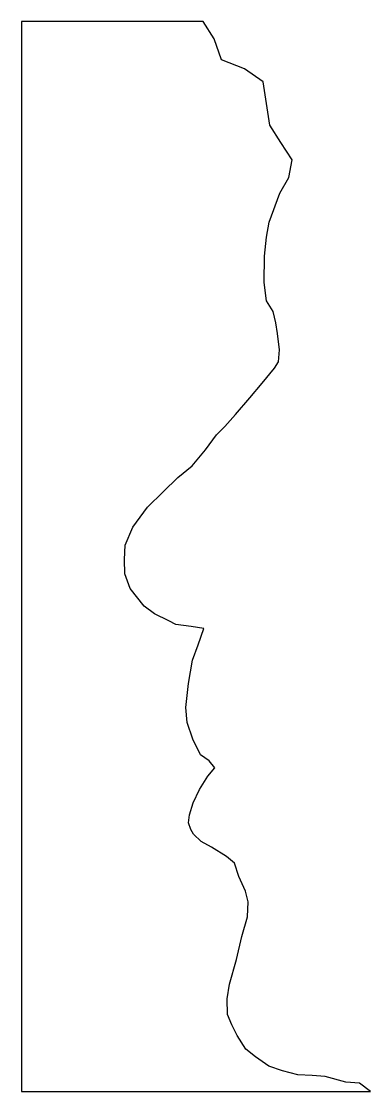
# Model space of a CAD drawing. Header units: millimetres. Extents: x 0 to 13, y 0 to 40.
import ezdxf

# ---------------------------------------------------------------- set-up
doc = ezdxf.new("R2010")
doc.units = ezdxf.units.MM
doc.layers.add('outline', color=7, linetype='CONTINUOUS')

msp = doc.modelspace()

# ---------------------------------------------------------------- linework, layer by layer
at = {"layer": 'outline', "color": 7}
msp.add_lwpolyline([(13.044183, 0.011306), (12.633018, 0.318963), (12.11771, 0.364048), (11.345961, 0.577488), (10.861069, 0.612439), (10.331585, 0.632812), (9.757865, 0.790292), (9.248542, 0.957985), (8.741995, 1.308452), (8.389456, 1.597033), (8.058931, 2.10207), (7.870373, 2.50712), (7.701479, 2.889232), (7.688382, 3.469569), (7.779846, 4.023051), (8.033509, 4.946473), (8.239591, 5.799992), (8.450588, 6.533761), (8.468606, 7.098012), (8.370732, 7.491315), (8.130601, 8.04358), (7.963059, 8.538589), (7.670856, 8.793382), (7.104473, 9.135885), (6.723938, 9.358559), (6.434799, 9.62854), (6.333292, 9.807054), (6.245601, 10.046184), (6.28827, 10.345878), (6.426322, 10.797284), (6.658901, 11.289144), (6.967845, 11.797991), (7.232481, 12.101283), (7.019489, 12.371052), (6.696729, 12.591952), (6.413929, 13.171654), (6.194883, 13.794325), (6.148795, 14.354368), (6.240402, 15.260037), (6.397117, 16.124325), (6.606831, 16.705297), (6.820604, 17.306219), (6.341626, 17.38816), (5.772322, 17.458037), (5.513242, 17.592816), (4.97514, 17.860786), (4.585917, 18.140609), (4.071321, 18.806221), (3.86638, 19.346738), (3.859316, 19.885562), (3.887452, 20.421793), (4.173315, 21.101667), (4.718897, 21.847342), (5.306367, 22.416646), (5.849456, 22.948062), (6.379864, 23.38563), (6.875939, 23.990785), (7.28803, 24.545695), (7.596899, 24.859623), (8.005572, 25.298858), (8.539684, 25.928064), (8.999501, 26.480778), (9.458248, 27.041034), (9.605277, 27.266485), (9.640038, 27.726648), (9.574218, 28.33228), (9.513171, 28.72635), (9.403755, 29.149339), (9.159849, 29.551612), (9.076434, 30.235454), (9.07855, 31.216476), (9.163746, 31.927835), (9.260838, 32.491371), (9.654622, 33.574125), (9.993553, 34.162082), (10.113653, 34.823012), (9.698831, 35.468992), (9.284007, 36.114972), (9.16096, 36.925073), (9.03791, 37.735201), (8.331314, 38.21706), (7.478826, 38.553028), (7.209891, 39.3449), (6.795069, 39.990906), (0.009017, 39.990906), (0.009017, 0.009136)], close=True, dxfattribs=at)

doc.saveas('drawing.dxf')
